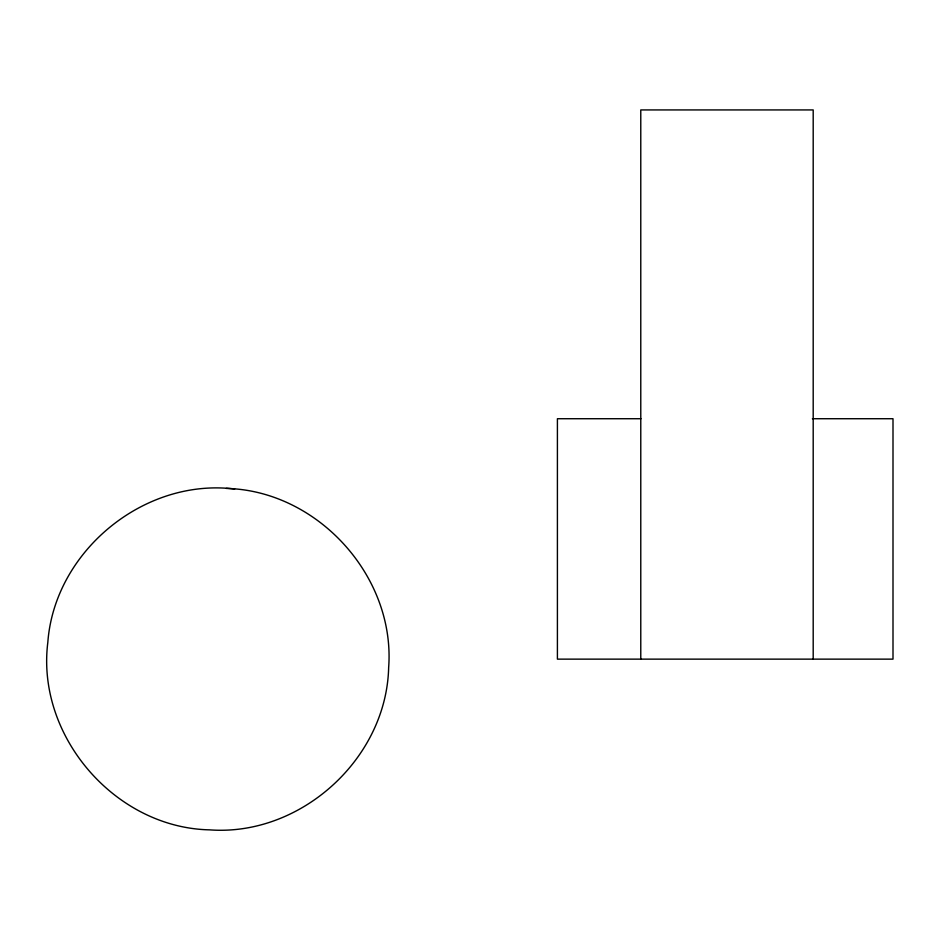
<?xml version="1.0" encoding="UTF-8"?>
<svg xmlns="http://www.w3.org/2000/svg" width="940" height="940" viewBox="0 0 940 940"><rect width="100%" height="100%" fill="white"/><g stroke="black" fill="none" stroke-linecap="round" stroke-linejoin="round"><path stroke-width="1.41" d="M640.939 418.723L557.408 418.723L557.408 659.14L893 659.14L893 418.723L812.395 418.723M226.27 488.412C317.638 490.574 395.435 576.396 388.655 667.518C386.457 758.85 300.683 836.612 209.573 829.856C115.127 827.799 36.026 736.114 47.823 642.384C54.497 551.263 143.996 477.802 234.671 489.023M813.194 659.14L813.194 109.933L640.775 109.933L640.775 659.14"/></g></svg>
